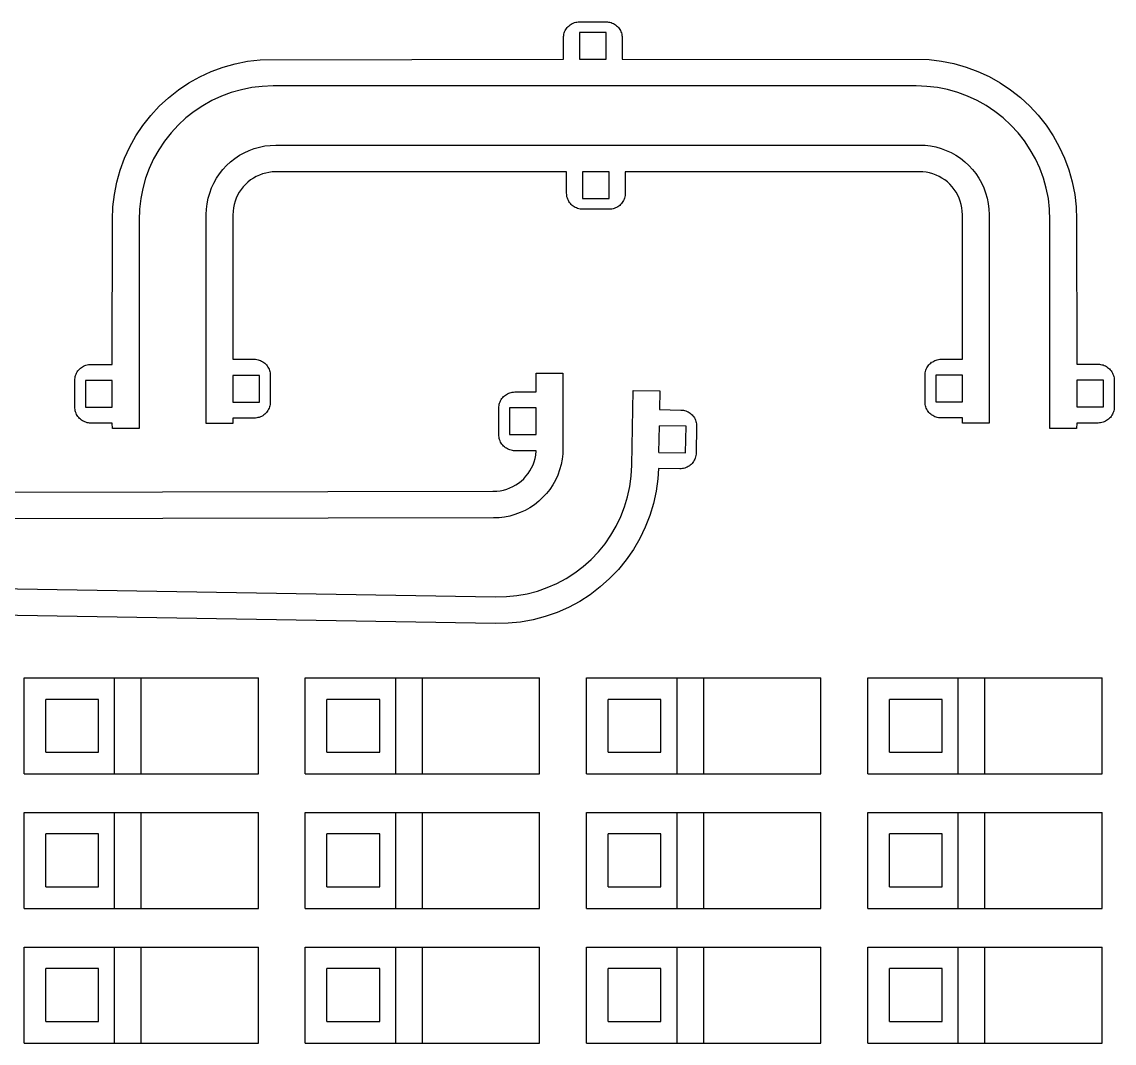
# Model space of a CAD drawing. Header units: millimetres. Extents: x -47 to 163, y -90 to 194.
# Drawn here: x 60.7 to 163, y -79.7 to 15.9 of the extents above; entities that cross this region are included whole.
import ezdxf

# ---------------------------------------------------------------- set-up
doc = ezdxf.new("R2010")
doc.units = ezdxf.units.MM
doc.header["$MEASUREMENT"] = 0
doc.layers.get('0').update_dxf_attribs({"linetype": 'CONTINUOUS'})
doc.layers.add('Layer 1', color=7, linetype='CONTINUOUS')

msp = doc.modelspace()

# ---------------------------------------------------------------- linework, layer by layer
at = {"color": 1, "linetype": 'Continuous'}
msp.add_line((120.38, -24.37), (120.43, -21.87), dxfattribs=at)
at = {"color": 1}
for p, q in [((60.94, -54.47, -2.5), (60.94, -45.47, -2.5)), ((60.94, -45.47, -2.5), (60.94, -45.47, 0)), ((60.94, -54.47, 0), (60.94, -45.47, 0)), ((60.94, -45.47, -2.5), (82.88, -45.47, -2.5)), ((60.94, -45.47, 0), (82.88, -45.47, 0)), ((69.94, -45.47, -2.5), (69.94, -45.47, 0)), ((69.94, -45.47, -2.5), (69.94, -45.47, -2.5)), ((69.94, -45.47, 0), (69.94, -45.47, 0)), ((82.88, -54.47, -2.5), (82.88, -45.47, -2.5)), ((82.88, -45.47, -2.5), (82.88, -45.47, 0)), ((82.88, -54.47, 0), (82.88, -45.47, 0)), ((87.27, -54.47, -2.5), (87.27, -45.47, -2.5)), ((87.27, -45.47, -2.5), (87.27, -45.47, 0)), ((87.27, -54.47, 0), (87.27, -45.47, 0)), ((87.27, -45.47, -2.5), (109.22, -45.47, -2.5)), ((87.27, -45.47, 0), (109.22, -45.47, 0)), ((96.27, -45.47, -2.5), (96.27, -45.47, 0)), ((96.27, -45.47, -2.5), (96.27, -45.47, -2.5)), ((96.27, -45.47, 0), (96.27, -45.47, 0)), ((109.22, -54.47, -2.5), (109.22, -45.47, -2.5)), ((109.22, -45.47, -2.5), (109.22, -45.47, 0)), ((109.22, -54.47, 0), (109.22, -45.47, 0)), ((113.61, -54.47, -2.5), (113.61, -45.47, -2.5)), ((113.61, -45.47, -2.5), (113.61, -45.47, 0)), ((113.61, -54.47, 0), (113.61, -45.47, 0)), ((113.61, -45.47, -2.5), (135.56, -45.47, -2.5)), ((113.61, -45.47, 0), (135.56, -45.47, 0)), ((122.61, -45.47, -2.5), (122.61, -45.47, 0)), ((122.61, -45.47, -2.5), (122.61, -45.47, -2.5)), ((122.61, -45.47, 0), (122.61, -45.47, 0)), ((135.56, -54.47, -2.5), (135.56, -45.47, -2.5)), ((135.56, -45.47, -2.5), (135.56, -45.47, 0)), ((135.56, -54.47, 0), (135.56, -45.47, 0)), ((139.94, -54.47, -2.5), (139.94, -45.47, -2.5)), ((139.94, -45.47, -2.5), (139.94, -45.47, 0)), ((139.94, -54.47, 0), (139.94, -45.47, 0)), ((139.94, -45.47, -2.5), (161.89, -45.47, -2.5)), ((139.94, -45.47, 0), (161.89, -45.47, 0)), ((148.94, -45.47, -2.5), (148.94, -45.47, 0)), ((148.94, -45.47, -2.5), (148.94, -45.47, -2.5)), ((148.94, -45.47, 0), (148.94, -45.47, 0)), ((161.89, -54.47, -2.5), (161.89, -45.47, -2.5)), ((161.89, -45.47, -2.5), (161.89, -45.47, 0)), ((161.89, -54.47, 0), (161.89, -45.47, 0)), ((67.91, -47.49, -2.5), (62.96, -47.49, -2.5)), ((62.96, -52.44, -2.5), (62.96, -47.49, -2.5)), ((67.91, -47.49, 0), (62.96, -47.49, 0)), ((62.96, -52.44, 0), (62.96, -47.49, 0)), ((67.91, -52.44, -2.5), (67.91, -47.49, -2.5)), ((67.91, -52.44, 0), (67.91, -47.49, 0)), ((94.25, -47.49, -2.5), (89.3, -47.49, -2.5)), ((89.3, -52.44, -2.5), (89.3, -47.49, -2.5)), ((94.25, -47.49, 0), (89.3, -47.49, 0)), ((89.3, -52.44, 0), (89.3, -47.49, 0)), ((94.25, -52.44, -2.5), (94.25, -47.49, -2.5)), ((94.25, -52.44, 0), (94.25, -47.49, 0)), ((120.58, -47.49, -2.5), (115.63, -47.49, -2.5)), ((115.63, -52.44, -2.5), (115.63, -47.49, -2.5)), ((120.58, -47.49, 0), (115.63, -47.49, 0)), ((115.63, -52.44, 0), (115.63, -47.49, 0)), ((120.58, -52.44, -2.5), (120.58, -47.49, -2.5)), ((120.58, -52.44, 0), (120.58, -47.49, 0)), ((146.92, -47.49, -2.5), (141.97, -47.49, -2.5)), ((141.97, -52.44, -2.5), (141.97, -47.49, -2.5)), ((146.92, -47.49, 0), (141.97, -47.49, 0)), ((141.97, -52.44, 0), (141.97, -47.49, 0)), ((146.92, -52.44, -2.5), (146.92, -47.49, -2.5)), ((146.92, -52.44, 0), (146.92, -47.49, 0)), ((62.96, -52.44, -2.5), (67.91, -52.44, -2.5)), ((62.96, -52.44, 0), (67.91, -52.44, 0)), ((89.3, -52.44, -2.5), (94.25, -52.44, -2.5)), ((89.3, -52.44, 0), (94.25, -52.44, 0)), ((115.63, -52.44, -2.5), (120.58, -52.44, -2.5)), ((115.63, -52.44, 0), (120.58, -52.44, 0)), ((141.97, -52.44, -2.5), (146.92, -52.44, -2.5)), ((141.97, -52.44, 0), (146.92, -52.44, 0)), ((60.94, -54.47, -2.5), (60.94, -54.47, 0)), ((60.94, -54.47, -2.5), (82.88, -54.47, -2.5)), ((60.94, -54.47, 0), (82.88, -54.47, 0)), ((69.94, -54.47, -2.5), (69.94, -54.47, 0)), ((69.94, -54.47, -2.5), (69.94, -54.47, -2.5)), ((69.94, -54.47, 0), (69.94, -54.47, 0)), ((82.88, -54.47, -2.5), (82.88, -54.47, 0)), ((87.27, -54.47, -2.5), (87.27, -54.47, 0)), ((87.27, -54.47, -2.5), (109.22, -54.47, -2.5)), ((87.27, -54.47, 0), (109.22, -54.47, 0)), ((96.27, -54.47, -2.5), (96.27, -54.47, 0)), ((96.27, -54.47, -2.5), (96.27, -54.47, -2.5)), ((96.27, -54.47, 0), (96.27, -54.47, 0)), ((109.22, -54.47, -2.5), (109.22, -54.47, 0)), ((113.61, -54.47, -2.5), (113.61, -54.47, 0)), ((113.61, -54.47, -2.5), (135.56, -54.47, -2.5)), ((113.61, -54.47, 0), (135.56, -54.47, 0)), ((122.61, -54.47, -2.5), (122.61, -54.47, 0)), ((122.61, -54.47, -2.5), (122.61, -54.47, -2.5)), ((122.61, -54.47, 0), (122.61, -54.47, 0)), ((135.56, -54.47, -2.5), (135.56, -54.47, 0)), ((139.94, -54.47, -2.5), (139.94, -54.47, 0)), ((139.94, -54.47, -2.5), (161.89, -54.47, -2.5)), ((139.94, -54.47, 0), (161.89, -54.47, 0)), ((148.94, -54.47, -2.5), (148.94, -54.47, 0)), ((148.94, -54.47, -2.5), (148.94, -54.47, -2.5)), ((148.94, -54.47, 0), (148.94, -54.47, 0)), ((161.89, -54.47, -2.5), (161.89, -54.47, 0)), ((60.94, -67.07, -2.5), (60.94, -58.07, -2.5)), ((60.94, -58.07, -2.5), (60.94, -58.07, 0)), ((60.94, -67.07, 0), (60.94, -58.07, 0)), ((60.94, -58.07, -2.5), (82.88, -58.07, -2.5)), ((60.94, -58.07, 0), (82.88, -58.07, 0)), ((69.94, -58.07, -2.5), (69.94, -58.07, 0)), ((69.94, -58.07, -2.5), (69.94, -58.07, -2.5)), ((69.94, -58.07, 0), (69.94, -58.07, 0)), ((82.88, -67.07, -2.5), (82.88, -58.07, -2.5)), ((82.88, -58.07, -2.5), (82.88, -58.07, 0)), ((82.88, -67.07, 0), (82.88, -58.07, 0)), ((87.27, -67.07, -2.5), (87.27, -58.07, -2.5)), ((87.27, -58.07, -2.5), (87.27, -58.07, 0)), ((87.27, -67.07, 0), (87.27, -58.07, 0)), ((87.27, -58.07, -2.5), (109.22, -58.07, -2.5)), ((87.27, -58.07, 0), (109.22, -58.07, 0)), ((96.27, -58.07, -2.5), (96.27, -58.07, 0)), ((96.27, -58.07, -2.5), (96.27, -58.07, -2.5)), ((96.27, -58.07, 0), (96.27, -58.07, 0)), ((109.22, -67.07, -2.5), (109.22, -58.07, -2.5)), ((109.22, -58.07, -2.5), (109.22, -58.07, 0)), ((109.22, -67.07, 0), (109.22, -58.07, 0)), ((113.61, -67.07, -2.5), (113.61, -58.07, -2.5)), ((113.61, -58.07, -2.5), (113.61, -58.07, 0)), ((113.61, -67.07, 0), (113.61, -58.07, 0)), ((113.61, -58.07, -2.5), (135.56, -58.07, -2.5)), ((113.61, -58.07, 0), (135.56, -58.07, 0)), ((122.61, -58.07, -2.5), (122.61, -58.07, 0)), ((122.61, -58.07, -2.5), (122.61, -58.07, -2.5)), ((122.61, -58.07, 0), (122.61, -58.07, 0)), ((135.56, -67.07, -2.5), (135.56, -58.07, -2.5)), ((135.56, -58.07, -2.5), (135.56, -58.07, 0)), ((135.56, -67.07, 0), (135.56, -58.07, 0)), ((139.94, -67.07, -2.5), (139.94, -58.07, -2.5)), ((139.94, -58.07, -2.5), (139.94, -58.07, 0)), ((139.94, -67.07, 0), (139.94, -58.07, 0)), ((139.94, -58.07, -2.5), (161.89, -58.07, -2.5)), ((139.94, -58.07, 0), (161.89, -58.07, 0)), ((148.94, -58.07, -2.5), (148.94, -58.07, 0)), ((148.94, -58.07, -2.5), (148.94, -58.07, -2.5)), ((148.94, -58.07, 0), (148.94, -58.07, 0)), ((161.89, -67.07, -2.5), (161.89, -58.07, -2.5)), ((161.89, -58.07, -2.5), (161.89, -58.07, 0)), ((161.89, -67.07, 0), (161.89, -58.07, 0)), ((67.91, -60.09, -2.5), (62.96, -60.09, -2.5)), ((62.96, -65.04, -2.5), (62.96, -60.09, -2.5)), ((67.91, -60.09, 0), (62.96, -60.09, 0)), ((62.96, -65.04, 0), (62.96, -60.09, 0)), ((67.91, -65.04, -2.5), (67.91, -60.09, -2.5)), ((67.91, -65.04, 0), (67.91, -60.09, 0)), ((94.25, -60.09, -2.5), (89.3, -60.09, -2.5)), ((89.3, -65.04, -2.5), (89.3, -60.09, -2.5)), ((94.25, -60.09, 0), (89.3, -60.09, 0)), ((89.3, -65.04, 0), (89.3, -60.09, 0)), ((94.25, -65.04, -2.5), (94.25, -60.09, -2.5)), ((94.25, -65.04, 0), (94.25, -60.09, 0)), ((120.58, -60.09, -2.5), (115.63, -60.09, -2.5)), ((115.63, -65.04, -2.5), (115.63, -60.09, -2.5)), ((120.58, -60.09, 0), (115.63, -60.09, 0)), ((115.63, -65.04, 0), (115.63, -60.09, 0)), ((120.58, -65.04, -2.5), (120.58, -60.09, -2.5)), ((120.58, -65.04, 0), (120.58, -60.09, 0)), ((146.92, -60.09, -2.5), (141.97, -60.09, -2.5)), ((141.97, -65.04, -2.5), (141.97, -60.09, -2.5)), ((146.92, -60.09, 0), (141.97, -60.09, 0)), ((141.97, -65.04, 0), (141.97, -60.09, 0)), ((146.92, -65.04, -2.5), (146.92, -60.09, -2.5)), ((146.92, -65.04, 0), (146.92, -60.09, 0)), ((62.96, -65.04, -2.5), (67.91, -65.04, -2.5)), ((62.96, -65.04, 0), (67.91, -65.04, 0)), ((89.3, -65.04, -2.5), (94.25, -65.04, -2.5)), ((89.3, -65.04, 0), (94.25, -65.04, 0)), ((115.63, -65.04, -2.5), (120.58, -65.04, -2.5)), ((115.63, -65.04, 0), (120.58, -65.04, 0)), ((141.97, -65.04, -2.5), (146.92, -65.04, -2.5)), ((141.97, -65.04, 0), (146.92, -65.04, 0)), ((60.94, -67.07, -2.5), (60.94, -67.07, 0)), ((60.94, -67.07, -2.5), (82.88, -67.07, -2.5)), ((60.94, -67.07, 0), (82.88, -67.07, 0)), ((69.94, -67.07, -2.5), (69.94, -67.07, 0)), ((69.94, -67.07, -2.5), (69.94, -67.07, -2.5)), ((69.94, -67.07, 0), (69.94, -67.07, 0)), ((82.88, -67.07, -2.5), (82.88, -67.07, 0)), ((87.27, -67.07, -2.5), (87.27, -67.07, 0)), ((87.27, -67.07, 0), (109.22, -67.07, 0)), ((87.27, -67.07, -2.5), (109.22, -67.07, -2.5)), ((96.27, -67.07, -2.5), (96.27, -67.07, 0)), ((96.27, -67.07, -2.5), (96.27, -67.07, -2.5)), ((96.27, -67.07, 0), (96.27, -67.07, 0)), ((109.22, -67.07, -2.5), (109.22, -67.07, 0)), ((113.61, -67.07, -2.5), (113.61, -67.07, 0)), ((113.61, -67.07, -2.5), (135.56, -67.07, -2.5)), ((113.61, -67.07, 0), (135.56, -67.07, 0)), ((122.61, -67.07, -2.5), (122.61, -67.07, 0)), ((122.61, -67.07, -2.5), (122.61, -67.07, -2.5)), ((122.61, -67.07, 0), (122.61, -67.07, 0)), ((135.56, -67.07, -2.5), (135.56, -67.07, 0)), ((139.94, -67.07, -2.5), (139.94, -67.07, 0)), ((139.94, -67.07, 0), (161.89, -67.07, 0)), ((139.94, -67.07, -2.5), (161.89, -67.07, -2.5)), ((148.94, -67.07, -2.5), (148.94, -67.07, 0)), ((148.94, -67.07, -2.5), (148.94, -67.07, -2.5)), ((148.94, -67.07, 0), (148.94, -67.07, 0)), ((161.89, -67.07, -2.5), (161.89, -67.07, 0)), ((60.94, -79.67, -2.5), (60.94, -70.67, -2.5)), ((60.94, -70.67, -2.5), (60.94, -70.67, 0)), ((60.94, -79.67, 0), (60.94, -70.67, 0)), ((60.94, -70.67, -2.5), (82.88, -70.67, -2.5)), ((60.94, -70.67, 0), (82.88, -70.67, 0)), ((69.94, -70.67, -2.5), (69.94, -70.67, 0)), ((69.94, -70.67, -2.5), (69.94, -70.67, -2.5)), ((69.94, -70.67, 0), (69.94, -70.67, 0)), ((82.88, -79.67, -2.5), (82.88, -70.67, -2.5)), ((82.88, -70.67, -2.5), (82.88, -70.67, 0)), ((82.88, -79.67, 0), (82.88, -70.67, 0)), ((87.27, -79.67, -2.5), (87.27, -70.67, -2.5)), ((87.27, -70.67, -2.5), (87.27, -70.67, 0)), ((87.27, -79.67, 0), (87.27, -70.67, 0)), ((87.27, -70.67, -2.5), (109.22, -70.67, -2.5)), ((87.27, -70.67, 0), (109.22, -70.67, 0)), ((96.27, -70.67, -2.5), (96.27, -70.67, 0)), ((96.27, -70.67, -2.5), (96.27, -70.67, -2.5)), ((96.27, -70.67, 0), (96.27, -70.67, 0)), ((109.22, -79.67, -2.5), (109.22, -70.67, -2.5)), ((109.22, -70.67, -2.5), (109.22, -70.67, 0)), ((109.22, -79.67, 0), (109.22, -70.67, 0)), ((113.61, -79.67, -2.5), (113.61, -70.67, -2.5)), ((113.61, -70.67, -2.5), (113.61, -70.67, 0)), ((113.61, -79.67, 0), (113.61, -70.67, 0)), ((113.61, -70.67, -2.5), (135.56, -70.67, -2.5)), ((113.61, -70.67, 0), (135.56, -70.67, 0)), ((122.61, -70.67, -2.5), (122.61, -70.67, 0)), ((122.61, -70.67, -2.5), (122.61, -70.67, -2.5)), ((122.61, -70.67, 0), (122.61, -70.67, 0)), ((135.56, -79.67, -2.5), (135.56, -70.67, -2.5)), ((135.56, -70.67, -2.5), (135.56, -70.67, 0)), ((135.56, -79.67, 0), (135.56, -70.67, 0)), ((139.94, -79.67, -2.5), (139.94, -70.67, -2.5)), ((139.94, -70.67, -2.5), (139.94, -70.67, 0)), ((139.94, -79.67, 0), (139.94, -70.67, 0)), ((139.94, -70.67, -2.5), (161.89, -70.67, -2.5)), ((139.94, -70.67, 0), (161.89, -70.67, 0)), ((148.94, -70.67, -2.5), (148.94, -70.67, 0)), ((148.94, -70.67, -2.5), (148.94, -70.67, -2.5)), ((148.94, -70.67, 0), (148.94, -70.67, 0)), ((161.89, -79.67, -2.5), (161.89, -70.67, -2.5)), ((161.89, -70.67, -2.5), (161.89, -70.67, 0)), ((161.89, -79.67, 0), (161.89, -70.67, 0)), ((67.91, -72.69, -2.5), (62.96, -72.69, -2.5)), ((62.96, -77.64, -2.5), (62.96, -72.69, -2.5)), ((67.91, -72.69, 0), (62.96, -72.69, 0)), ((62.96, -77.64, 0), (62.96, -72.69, 0)), ((67.91, -77.64, -2.5), (67.91, -72.69, -2.5)), ((67.91, -77.64, 0), (67.91, -72.69, 0)), ((94.25, -72.69, -2.5), (89.3, -72.69, -2.5)), ((89.3, -77.64, -2.5), (89.3, -72.69, -2.5)), ((94.25, -72.69, 0), (89.3, -72.69, 0)), ((89.3, -77.64, 0), (89.3, -72.69, 0)), ((94.25, -77.64, -2.5), (94.25, -72.69, -2.5)), ((94.25, -77.64, 0), (94.25, -72.69, 0)), ((120.58, -72.69, -2.5), (115.63, -72.69, -2.5)), ((115.63, -77.64, -2.5), (115.63, -72.69, -2.5)), ((120.58, -72.69, 0), (115.63, -72.69, 0)), ((115.63, -77.64, 0), (115.63, -72.69, 0)), ((120.58, -77.64, -2.5), (120.58, -72.69, -2.5)), ((120.58, -77.64, 0), (120.58, -72.69, 0)), ((146.92, -72.69, -2.5), (141.97, -72.69, -2.5)), ((141.97, -77.64, -2.5), (141.97, -72.69, -2.5)), ((146.92, -72.69, 0), (141.97, -72.69, 0)), ((141.97, -77.64, 0), (141.97, -72.69, 0)), ((146.92, -77.64, -2.5), (146.92, -72.69, -2.5)), ((146.92, -77.64, 0), (146.92, -72.69, 0)), ((62.96, -77.64, -2.5), (67.91, -77.64, -2.5)), ((62.96, -77.64, 0), (67.91, -77.64, 0)), ((89.3, -77.64, -2.5), (94.25, -77.64, -2.5)), ((89.3, -77.64, 0), (94.25, -77.64, 0)), ((115.63, -77.64, -2.5), (120.58, -77.64, -2.5)), ((115.63, -77.64, 0), (120.58, -77.64, 0)), ((141.97, -77.64, -2.5), (146.92, -77.64, -2.5)), ((141.97, -77.64, 0), (146.92, -77.64, 0)), ((60.94, -79.67, -2.5), (60.94, -79.67, 0)), ((60.94, -79.67, 0), (82.88, -79.67, 0)), ((60.94, -79.67, -2.5), (82.88, -79.67, -2.5)), ((69.94, -79.67, -2.5), (69.94, -79.67, 0)), ((69.94, -79.67, -2.5), (69.94, -79.67, -2.5)), ((69.94, -79.67, 0), (69.94, -79.67, 0)), ((82.88, -79.67, -2.5), (82.88, -79.67, 0)), ((87.27, -79.67, -2.5), (87.27, -79.67, 0)), ((87.27, -79.67, -2.5), (109.22, -79.67, -2.5)), ((87.27, -79.67, 0), (109.22, -79.67, 0)), ((96.27, -79.67, -2.5), (96.27, -79.67, 0)), ((96.27, -79.67, -2.5), (96.27, -79.67, -2.5)), ((96.27, -79.67, 0), (96.27, -79.67, 0)), ((109.22, -79.67, -2.5), (109.22, -79.67, 0)), ((113.61, -79.67, -2.5), (113.61, -79.67, 0)), ((113.61, -79.67, -2.5), (135.56, -79.67, -2.5)), ((113.61, -79.67, 0), (135.56, -79.67, 0)), ((122.61, -79.67, -2.5), (122.61, -79.67, 0)), ((122.61, -79.67, -2.5), (122.61, -79.67, -2.5)), ((122.61, -79.67, 0), (122.61, -79.67, 0)), ((135.56, -79.67, -2.5), (135.56, -79.67, 0)), ((139.94, -79.67, -2.5), (139.94, -79.67, 0)), ((139.94, -79.67, -2.5), (161.89, -79.67, -2.5)), ((139.94, -79.67, 0), (161.89, -79.67, 0)), ((148.94, -79.67, -2.5), (148.94, -79.67, 0)), ((148.94, -79.67, -2.5), (148.94, -79.67, -2.5)), ((148.94, -79.67, 0), (148.94, -79.67, 0)), ((161.89, -79.67, -2.5), (161.89, -79.67, 0))]:
    msp.add_line(p, q, dxfattribs=at)
at = {"color": 5}
for p, q in [((69.38, -45.47), (69.38, -54.47)), ((71.88, -45.47), (71.88, -54.47)), ((95.72, -45.47), (95.72, -54.47)), ((98.22, -45.47), (98.22, -54.47)), ((122.06, -45.47), (122.06, -54.47)), ((124.56, -45.47), (124.56, -54.47)), ((148.39, -45.47), (148.39, -54.47)), ((150.89, -45.47), (150.89, -54.47)), ((69.38, -58.07), (69.38, -67.07)), ((71.88, -58.07), (71.88, -67.07)), ((95.72, -58.07), (95.72, -67.07)), ((98.22, -58.07), (98.22, -67.07)), ((122.06, -58.07), (122.06, -67.07)), ((124.56, -58.07), (124.56, -67.07)), ((148.39, -58.07), (148.39, -67.07)), ((150.89, -58.07), (150.89, -67.07)), ((69.38, -70.67), (69.38, -79.67)), ((71.88, -70.67), (71.88, -79.67)), ((95.72, -70.67), (95.72, -79.67)), ((98.22, -70.67), (98.22, -79.67)), ((122.06, -70.67), (122.06, -79.67)), ((124.56, -70.67), (124.56, -79.67)), ((148.39, -70.67), (148.39, -79.67)), ((150.89, -70.67), (150.89, -79.67))]:
    msp.add_line(p, q, dxfattribs=at)
at = {"layer": 'Layer 1', "color": 1}
for p, q in [((111.73, 15.31), (111.81, 15.4)), ((111.81, 15.4), (111.89, 15.49)), ((111.89, 15.49), (111.97, 15.57)), ((111.97, 15.57), (112.07, 15.64)), ((112.07, 15.64), (112.16, 15.71)), ((112.16, 15.71), (112.27, 15.76)), ((112.27, 15.76), (112.37, 15.81)), ((112.37, 15.81), (112.48, 15.86)), ((112.48, 15.86), (112.6, 15.89)), ((112.6, 15.89), (112.71, 15.91)), ((112.71, 15.91), (112.83, 15.92)), ((112.83, 15.92), (112.95, 15.93)), ((112.95, 15.93), (115.45, 15.93)), ((115.45, 15.93), (115.56, 15.92)), ((115.56, 15.92), (115.68, 15.91)), ((115.68, 15.91), (115.8, 15.89)), ((115.8, 15.89), (115.91, 15.86)), ((115.91, 15.86), (116.02, 15.81)), ((116.02, 15.81), (116.13, 15.77)), ((116.13, 15.77), (116.23, 15.71)), ((116.23, 15.71), (116.33, 15.64)), ((116.33, 15.64), (116.42, 15.57)), ((116.42, 15.57), (116.51, 15.49)), ((116.51, 15.49), (116.59, 15.4)), ((116.59, 15.4), (116.66, 15.31)), ((111.45, 14.55), (111.47, 14.66)), ((111.45, 14.43), (111.45, 14.55)), ((111.45, 12.43), (111.45, 14.43)), ((111.47, 14.66), (111.49, 14.78)), ((111.49, 14.78), (111.52, 14.89)), ((111.52, 14.89), (111.56, 15)), ((111.56, 15), (111.61, 15.11)), ((111.61, 15.11), (111.67, 15.21)), ((111.67, 15.21), (111.73, 15.31)), ((115.45, 14.93), (112.95, 14.93)), ((112.95, 14.93), (112.95, 12.43)), ((115.45, 12.43), (115.45, 14.93)), ((116.66, 15.31), (116.73, 15.21)), ((116.73, 15.21), (116.78, 15.11)), ((116.78, 15.11), (116.83, 15)), ((116.83, 15), (116.87, 14.89)), ((116.87, 14.89), (116.91, 14.78)), ((116.91, 14.78), (116.93, 14.66)), ((116.93, 14.66), (116.94, 14.55)), ((116.94, 14.55), (116.95, 14.43)), ((116.95, 14.43), (116.95, 12.43)), ((81.86, 12.24), (83.03, 12.38)), ((83.03, 12.38), (111.45, 12.43)), ((112.95, 12.43), (115.45, 12.43)), ((116.95, 12.43), (145.69, 12.39)), ((145.69, 12.39), (146.86, 12.25)), ((77.39, 10.79), (78.46, 11.28)), ((78.46, 11.28), (79.57, 11.69)), ((79.57, 11.69), (80.7, 12.01)), ((80.7, 12.01), (81.86, 12.24)), ((146.86, 12.25), (148.01, 12.02)), ((148.01, 12.02), (149.15, 11.7)), ((149.15, 11.7), (150.25, 11.29)), ((150.25, 11.29), (151.32, 10.8)), ((76.37, 10.21), (77.39, 10.79)), ((151.32, 10.8), (152.35, 10.22)), ((74.46, 8.83), (75.39, 9.56)), ((75.39, 9.56), (76.37, 10.21)), ((80.34, 9.31), (79.42, 8.97)), ((81.29, 9.58), (80.34, 9.31)), ((82.25, 9.77), (81.29, 9.58)), ((83.22, 9.89), (82.25, 9.77)), ((84.25, 9.93), (83.22, 9.89)), ((144.47, 9.93), (84.25, 9.93)), ((145.49, 9.89), (144.47, 9.93)), ((146.47, 9.78), (145.49, 9.89)), ((147.43, 9.59), (146.47, 9.78)), ((148.37, 9.32), (147.43, 9.59)), ((149.3, 8.98), (148.37, 9.32)), ((152.35, 10.22), (153.33, 9.57)), ((153.33, 9.57), (154.25, 8.84)), ((73.6, 8.03), (74.46, 8.83)), ((78.53, 8.56), (77.67, 8.08)), ((79.42, 8.97), (78.53, 8.56)), ((150.19, 8.57), (149.3, 8.98)), ((151.04, 8.09), (150.19, 8.57)), ((154.25, 8.84), (155.12, 8.04)), ((72.07, 6.24), (72.8, 7.17)), ((72.8, 7.17), (73.6, 8.03)), ((76.86, 7.54), (76.09, 6.93)), ((77.67, 8.08), (76.86, 7.54)), ((151.86, 7.55), (151.04, 8.09)), ((152.63, 6.94), (151.86, 7.55)), ((155.12, 8.04), (155.92, 7.18)), ((155.92, 7.18), (156.65, 6.25)), ((71.41, 5.26), (72.07, 6.24)), ((75.37, 6.26), (74.7, 5.54)), ((76.09, 6.93), (75.37, 6.26)), ((153.35, 6.27), (152.63, 6.94)), ((154.02, 5.55), (153.35, 6.27)), ((156.65, 6.25), (157.3, 5.27)), ((70.84, 4.24), (71.41, 5.26)), ((74.7, 5.54), (74.09, 4.77)), ((154.62, 4.78), (154.02, 5.55)), ((157.3, 5.27), (157.88, 4.24)), ((70.35, 3.17), (70.84, 4.24)), ((74.09, 4.77), (73.55, 3.96)), ((82.49, 4.07), (82.98, 4.21)), ((82.98, 4.21), (83.48, 4.31)), ((83.48, 4.31), (83.99, 4.37)), ((83.99, 4.37), (84.5, 4.39)), ((84.5, 4.39), (144.81, 4.4)), ((144.81, 4.4), (145.32, 4.38)), ((145.32, 4.38), (145.83, 4.32)), ((145.83, 4.32), (146.33, 4.22)), ((146.33, 4.22), (146.82, 4.08)), ((155.17, 3.96), (154.62, 4.78)), ((157.88, 4.24), (158.37, 3.17)), ((69.94, 2.06), (70.35, 3.17)), ((73.07, 3.1), (72.66, 2.21)), ((73.55, 3.96), (73.07, 3.1)), ((80.28, 2.84), (80.68, 3.15)), ((80.68, 3.15), (81.1, 3.44)), ((81.1, 3.44), (81.55, 3.68)), ((81.55, 3.68), (82.01, 3.9)), ((82.01, 3.9), (82.49, 4.07)), ((146.82, 4.08), (147.3, 3.9)), ((147.3, 3.9), (147.76, 3.69)), ((147.76, 3.69), (148.21, 3.44)), ((148.21, 3.44), (148.63, 3.16)), ((148.63, 3.16), (149.03, 2.84)), ((155.65, 3.11), (155.17, 3.96)), ((156.06, 2.22), (155.65, 3.11)), ((158.37, 3.17), (158.78, 2.07)), ((69.62, 0.93), (69.94, 2.06)), ((72.66, 2.21), (72.32, 1.29)), ((79.24, 1.71), (79.56, 2.11)), ((79.56, 2.11), (79.9, 2.49)), ((79.9, 2.49), (80.28, 2.84)), ((149.03, 2.84), (149.41, 2.49)), ((149.41, 2.49), (149.75, 2.12)), ((149.75, 2.12), (150.07, 1.72)), ((156.4, 1.3), (156.06, 2.22)), ((158.78, 2.07), (159.1, 0.94)), ((72.32, 1.29), (72.05, 0.34)), ((78.71, 0.84), (78.96, 1.29)), ((78.96, 1.29), (79.24, 1.71)), ((82.15, 1.13), (81.9, 0.93)), ((82.41, 1.3), (82.15, 1.13)), ((82.68, 1.46), (82.41, 1.3)), ((82.97, 1.59), (82.68, 1.46)), ((83.26, 1.7), (82.97, 1.59)), ((83.56, 1.78), (83.26, 1.7)), ((83.87, 1.84), (83.56, 1.78)), ((84.18, 1.88), (83.87, 1.84)), ((111.74, 1.89), (84.18, 1.88)), ((111.74, -0.11), (111.74, 1.89)), ((115.74, 1.9), (113.24, 1.9)), ((113.24, 1.9), (113.24, -0.61)), ((115.74, -0.6), (115.74, 1.9)), ((145.12, 1.89), (117.24, 1.9)), ((117.24, 1.9), (117.24, -0.1)), ((145.43, 1.85), (145.12, 1.89)), ((145.74, 1.79), (145.43, 1.85)), ((146.05, 1.7), (145.74, 1.79)), ((146.34, 1.59), (146.05, 1.7)), ((146.63, 1.46), (146.34, 1.59)), ((146.9, 1.31), (146.63, 1.46)), ((147.16, 1.13), (146.9, 1.31)), ((147.41, 0.94), (147.16, 1.13)), ((150.07, 1.72), (150.35, 1.29)), ((150.35, 1.29), (150.6, 0.85)), ((156.67, 0.35), (156.4, 1.3)), ((69.39, -0.23), (69.62, 0.93)), ((72.05, 0.34), (71.86, -0.62)), ((78.32, -0.1), (78.49, 0.38)), ((78.49, 0.38), (78.71, 0.84)), ((81.26, 0.24), (81.09, -0.02)), ((81.46, 0.49), (81.26, 0.24)), ((81.67, 0.72), (81.46, 0.49)), ((81.9, 0.93), (81.67, 0.72)), ((147.64, 0.73), (147.41, 0.94)), ((147.85, 0.5), (147.64, 0.73)), ((148.05, 0.25), (147.85, 0.5)), ((148.22, -0.01), (148.05, 0.25)), ((150.6, 0.85), (150.81, 0.39)), ((150.81, 0.39), (150.99, -0.09)), ((156.86, -0.61), (156.67, 0.35)), ((159.1, 0.94), (159.33, -0.22)), ((69.25, -1.4), (69.39, -0.23)), ((71.86, -0.62), (71.74, -1.59)), ((78.08, -1.09), (78.18, -0.59)), ((78.18, -0.59), (78.32, -0.1)), ((80.69, -0.87), (80.61, -1.17)), ((80.8, -0.58), (80.69, -0.87)), ((80.93, -0.29), (80.8, -0.58)), ((81.09, -0.02), (80.93, -0.29)), ((111.75, -0.22), (111.74, -0.11)), ((111.76, -0.34), (111.75, -0.22)), ((111.78, -0.46), (111.76, -0.34)), ((111.82, -0.57), (111.78, -0.46)), ((111.86, -0.68), (111.82, -0.57)), ((111.91, -0.79), (111.86, -0.68)), ((111.96, -0.89), (111.91, -0.79)), ((112.03, -0.99), (111.96, -0.89)), ((112.1, -1.08), (112.03, -0.99)), ((113.24, -0.61), (115.74, -0.6)), ((116.96, -0.99), (116.88, -1.08)), ((117.02, -0.89), (116.96, -0.99)), ((117.08, -0.79), (117.02, -0.89)), ((117.13, -0.68), (117.08, -0.79)), ((117.17, -0.57), (117.13, -0.68)), ((117.2, -0.45), (117.17, -0.57)), ((117.22, -0.34), (117.2, -0.45)), ((117.24, -0.22), (117.22, -0.34)), ((117.24, -0.1), (117.24, -0.22)), ((148.37, -0.29), (148.22, -0.01)), ((148.5, -0.57), (148.37, -0.29)), ((148.61, -0.87), (148.5, -0.57)), ((148.7, -1.17), (148.61, -0.87)), ((150.99, -0.09), (151.13, -0.58)), ((151.13, -0.58), (151.23, -1.08)), ((156.97, -1.59), (156.86, -0.61)), ((159.33, -0.22), (159.47, -1.39)), ((69.2, -2.57), (69.25, -1.4)), ((71.74, -1.59), (71.7, -2.62)), ((78, -2.11), (78.02, -1.6)), ((78.02, -1.6), (78.08, -1.09)), ((80.51, -1.79), (80.5, -2.16)), ((80.55, -1.48), (80.51, -1.79)), ((80.61, -1.17), (80.55, -1.48)), ((112.18, -1.17), (112.1, -1.08)), ((112.27, -1.25), (112.18, -1.17)), ((112.36, -1.32), (112.27, -1.25)), ((112.46, -1.38), (112.36, -1.32)), ((112.56, -1.44), (112.46, -1.38)), ((112.67, -1.49), (112.56, -1.44)), ((112.78, -1.53), (112.67, -1.49)), ((112.89, -1.56), (112.78, -1.53)), ((113.01, -1.59), (112.89, -1.56)), ((113.13, -1.6), (113.01, -1.59)), ((113.24, -1.61), (113.13, -1.6)), ((115.74, -1.6), (113.24, -1.61)), ((115.86, -1.6), (115.74, -1.6)), ((115.98, -1.59), (115.86, -1.6)), ((116.09, -1.56), (115.98, -1.59)), ((116.21, -1.53), (116.09, -1.56)), ((116.32, -1.49), (116.21, -1.53)), ((116.42, -1.44), (116.32, -1.49)), ((116.53, -1.38), (116.42, -1.44)), ((116.62, -1.32), (116.53, -1.38)), ((116.72, -1.25), (116.62, -1.32)), ((116.8, -1.17), (116.72, -1.25)), ((116.88, -1.08), (116.8, -1.17)), ((148.76, -1.48), (148.7, -1.17)), ((148.8, -1.79), (148.76, -1.48)), ((148.81, -2.15), (148.8, -1.79)), ((151.23, -1.08), (151.29, -1.59)), ((151.29, -1.59), (151.31, -2.1)), ((157.01, -2.62), (156.97, -1.59)), ((159.47, -1.39), (159.51, -2.57)), ((69.19, -16.13), (69.2, -2.57)), ((71.7, -2.62), (71.7, -22.13)), ((77.99, -21.66), (78, -2.11)), ((80.5, -2.16), (80.5, -15.66)), ((148.81, -15.65), (148.81, -2.15)), ((151.31, -2.1), (151.31, -21.65)), ((157.01, -22.12), (157.01, -2.62)), ((159.51, -2.57), (159.52, -16.12)), ((66.31, -16.41), (66.41, -16.35)), ((66.41, -16.35), (66.51, -16.29)), ((66.51, -16.29), (66.62, -16.24)), ((66.62, -16.24), (66.73, -16.2)), ((66.73, -16.2), (66.84, -16.17)), ((66.84, -16.17), (66.96, -16.15)), ((66.96, -16.15), (67.07, -16.13)), ((67.07, -16.13), (67.19, -16.13)), ((67.19, -16.13), (69.19, -16.13)), ((80.5, -15.66), (82.5, -15.66)), ((82.5, -15.66), (82.61, -15.66)), ((82.61, -15.66), (82.73, -15.68)), ((82.73, -15.68), (82.85, -15.7)), ((82.85, -15.7), (82.96, -15.73)), ((82.96, -15.73), (83.07, -15.77)), ((83.07, -15.77), (83.18, -15.82)), ((83.18, -15.82), (83.28, -15.88)), ((83.28, -15.88), (83.38, -15.95)), ((83.38, -15.95), (83.47, -16.02)), ((83.47, -16.02), (83.56, -16.1)), ((83.56, -16.1), (83.64, -16.19)), ((83.64, -16.19), (83.71, -16.28)), ((83.71, -16.28), (83.77, -16.38)), ((145.53, -16.37), (145.6, -16.27)), ((145.6, -16.27), (145.67, -16.18)), ((145.67, -16.18), (145.75, -16.09)), ((145.75, -16.09), (145.84, -16.01)), ((145.84, -16.01), (145.93, -15.94)), ((145.93, -15.94), (146.03, -15.88)), ((146.03, -15.88), (146.13, -15.82)), ((146.13, -15.82), (146.24, -15.77)), ((146.24, -15.77), (146.35, -15.73)), ((146.35, -15.73), (146.46, -15.7)), ((146.46, -15.7), (146.58, -15.67)), ((146.58, -15.67), (146.69, -15.66)), ((146.69, -15.66), (146.81, -15.65)), ((146.81, -15.65), (148.81, -15.65)), ((159.52, -16.12), (161.52, -16.12)), ((161.52, -16.12), (161.64, -16.12)), ((161.64, -16.12), (161.76, -16.14)), ((161.76, -16.14), (161.87, -16.16)), ((161.87, -16.16), (161.99, -16.19)), ((161.99, -16.19), (162.1, -16.23)), ((162.1, -16.23), (162.21, -16.28)), ((162.21, -16.28), (162.31, -16.34)), ((162.31, -16.34), (162.41, -16.41)), ((65.71, -17.39), (65.73, -17.28)), ((65.73, -17.28), (65.76, -17.16)), ((65.76, -17.16), (65.81, -17.05)), ((65.81, -17.05), (65.85, -16.95)), ((65.85, -16.95), (65.91, -16.84)), ((65.91, -16.84), (65.98, -16.74)), ((65.98, -16.74), (66.05, -16.65)), ((66.05, -16.65), (66.13, -16.57)), ((66.13, -16.57), (66.22, -16.49)), ((66.22, -16.49), (66.31, -16.41)), ((82.99, -17.16), (80.49, -17.16)), ((80.49, -17.16), (80.49, -19.66)), ((82.99, -19.66), (82.99, -17.16)), ((83.77, -16.38), (83.83, -16.48)), ((83.83, -16.48), (83.88, -16.59)), ((83.88, -16.59), (83.92, -16.7)), ((83.92, -16.7), (83.95, -16.81)), ((83.95, -16.81), (83.98, -16.93)), ((83.98, -16.93), (83.99, -17.04)), ((83.99, -17.04), (83.99, -17.16)), ((83.99, -17.16), (83.99, -19.66)), ((108.9, -18.71), (108.9, -16.96)), ((108.9, -16.96), (111.4, -16.96)), ((111.4, -16.96), (111.4, -24.01)), ((145.31, -17.04), (145.33, -16.92)), ((145.31, -17.15), (145.31, -17.04)), ((145.31, -19.65), (145.31, -17.15)), ((145.33, -16.92), (145.35, -16.8)), ((145.35, -16.8), (145.38, -16.69)), ((145.38, -16.69), (145.42, -16.58)), ((145.42, -16.58), (145.47, -16.47)), ((145.47, -16.47), (145.53, -16.37)), ((148.81, -17.15), (146.31, -17.15)), ((146.31, -17.15), (146.31, -19.65)), ((148.81, -19.65), (148.81, -17.15)), ((162.41, -16.41), (162.5, -16.48)), ((162.5, -16.48), (162.58, -16.56)), ((162.58, -16.56), (162.66, -16.64)), ((162.66, -16.64), (162.74, -16.74)), ((162.74, -16.74), (162.8, -16.84)), ((162.8, -16.84), (162.86, -16.94)), ((162.86, -16.94), (162.91, -17.04)), ((162.91, -17.04), (162.95, -17.16)), ((162.95, -17.16), (162.98, -17.27)), ((162.98, -17.27), (163.01, -17.38)), ((163.01, -17.38), (163.02, -17.5)), ((65.69, -17.63), (65.7, -17.51)), ((65.69, -20.13), (65.69, -17.63)), ((65.7, -17.51), (65.71, -17.39)), ((69.19, -17.63), (66.69, -17.63)), ((66.69, -17.63), (66.69, -20.13)), ((69.19, -20.13), (69.19, -17.63)), ((162.02, -17.62), (159.52, -17.62)), ((159.52, -17.62), (159.52, -20.12)), ((162.02, -20.12), (162.02, -17.62)), ((163.02, -17.5), (163.02, -17.62)), ((163.02, -17.62), (163.02, -20.12)), ((105.56, -19.53), (105.62, -19.43)), ((105.62, -19.43), (105.68, -19.33)), ((105.68, -19.33), (105.76, -19.24)), ((105.76, -19.24), (105.84, -19.15)), ((105.84, -19.15), (105.92, -19.07)), ((105.92, -19.07), (106.02, -19)), ((106.02, -19), (106.11, -18.94)), ((106.11, -18.94), (106.22, -18.88)), ((106.22, -18.88), (106.32, -18.83)), ((106.32, -18.83), (106.43, -18.79)), ((106.43, -18.79), (106.55, -18.76)), ((106.55, -18.76), (106.66, -18.73)), ((106.66, -18.73), (106.78, -18.72)), ((106.78, -18.72), (106.9, -18.71)), ((106.9, -18.71), (108.9, -18.71)), ((117.86, -25.57), (117.98, -18.58)), ((117.98, -18.58), (120.48, -18.62)), ((120.48, -18.62), (120.45, -20.37)), ((65.7, -20.24), (65.69, -20.13)), ((65.71, -20.36), (65.7, -20.24)), ((65.73, -20.48), (65.71, -20.36)), ((66.69, -20.13), (69.19, -20.13)), ((80.49, -19.66), (82.99, -19.66)), ((83.77, -20.44), (83.71, -20.54)), ((83.83, -20.34), (83.77, -20.44)), ((83.88, -20.23), (83.83, -20.34)), ((83.92, -20.12), (83.88, -20.23)), ((83.95, -20.01), (83.92, -20.12)), ((83.98, -19.9), (83.95, -20.01)), ((83.99, -19.78), (83.98, -19.9)), ((83.99, -19.66), (83.99, -19.78)), ((105.4, -20.1), (105.42, -19.98)), ((105.4, -20.21), (105.4, -20.1)), ((105.4, -22.71), (105.4, -20.21)), ((105.42, -19.98), (105.44, -19.86)), ((105.44, -19.86), (105.47, -19.75)), ((105.47, -19.75), (105.51, -19.64)), ((105.51, -19.64), (105.56, -19.53)), ((108.9, -20.21), (106.4, -20.21)), ((106.4, -20.21), (106.4, -22.71)), ((108.9, -22.71), (108.9, -20.21)), ((120.45, -20.37), (122.45, -20.41)), ((122.45, -20.41), (122.57, -20.41)), ((122.57, -20.41), (122.69, -20.43)), ((122.69, -20.43), (122.8, -20.45)), ((122.8, -20.45), (122.91, -20.49)), ((145.31, -19.77), (145.31, -19.65)), ((145.33, -19.89), (145.31, -19.77)), ((145.35, -20), (145.33, -19.89)), ((145.38, -20.12), (145.35, -20)), ((145.42, -20.23), (145.38, -20.12)), ((145.47, -20.34), (145.42, -20.23)), ((145.53, -20.44), (145.47, -20.34)), ((145.6, -20.54), (145.53, -20.44)), ((146.31, -19.65), (148.81, -19.65)), ((159.52, -20.12), (162.02, -20.12)), ((163.01, -20.35), (162.98, -20.47)), ((163.02, -20.24), (163.01, -20.35)), ((163.02, -20.12), (163.02, -20.24)), ((65.76, -20.59), (65.73, -20.48)), ((65.81, -20.7), (65.76, -20.59)), ((65.85, -20.81), (65.81, -20.7)), ((65.91, -20.91), (65.85, -20.81)), ((65.98, -21.01), (65.91, -20.91)), ((66.05, -21.1), (65.98, -21.01)), ((66.13, -21.19), (66.05, -21.1)), ((66.22, -21.27), (66.13, -21.19)), ((66.31, -21.34), (66.22, -21.27)), ((66.41, -21.41), (66.31, -21.34)), ((66.51, -21.46), (66.41, -21.41)), ((66.62, -21.51), (66.51, -21.46)), ((82.49, -21.16), (80.49, -21.16)), ((80.49, -21.16), (80.49, -21.66)), ((82.61, -21.16), (82.49, -21.16)), ((82.73, -21.14), (82.61, -21.16)), ((82.84, -21.12), (82.73, -21.14)), ((82.96, -21.09), (82.84, -21.12)), ((83.07, -21.05), (82.96, -21.09)), ((83.18, -21), (83.07, -21.05)), ((83.28, -20.94), (83.18, -21)), ((83.38, -20.87), (83.28, -20.94)), ((83.47, -20.8), (83.38, -20.87)), ((83.55, -20.72), (83.47, -20.8)), ((83.63, -20.63), (83.55, -20.72)), ((83.71, -20.54), (83.63, -20.63)), ((122.91, -20.49), (123.02, -20.53)), ((123.02, -20.53), (123.13, -20.58)), ((123.13, -20.58), (123.23, -20.64)), ((123.23, -20.64), (123.33, -20.71)), ((123.33, -20.71), (123.42, -20.78)), ((123.42, -20.78), (123.5, -20.87)), ((123.5, -20.87), (123.58, -20.95)), ((123.58, -20.95), (123.65, -21.05)), ((123.65, -21.05), (123.72, -21.15)), ((123.72, -21.15), (123.77, -21.25)), ((123.77, -21.25), (123.82, -21.36)), ((123.82, -21.36), (123.86, -21.47)), ((123.86, -21.47), (123.89, -21.58)), ((145.67, -20.63), (145.6, -20.54)), ((145.75, -20.72), (145.67, -20.63)), ((145.84, -20.8), (145.75, -20.72)), ((145.93, -20.87), (145.84, -20.8)), ((146.03, -20.93), (145.93, -20.87)), ((146.13, -20.99), (146.03, -20.93)), ((146.24, -21.04), (146.13, -20.99)), ((146.35, -21.08), (146.24, -21.04)), ((146.46, -21.11), (146.35, -21.08)), ((146.58, -21.14), (146.46, -21.11)), ((146.69, -21.15), (146.58, -21.14)), ((146.81, -21.15), (146.69, -21.15)), ((148.81, -21.15), (146.81, -21.15)), ((148.81, -21.65), (148.81, -21.15)), ((162.21, -21.46), (162.1, -21.5)), ((162.31, -21.4), (162.21, -21.46)), ((162.41, -21.33), (162.31, -21.4)), ((162.5, -21.26), (162.41, -21.33)), ((162.59, -21.18), (162.5, -21.26)), ((162.67, -21.09), (162.59, -21.18)), ((162.74, -21), (162.67, -21.09)), ((162.8, -20.9), (162.74, -21)), ((162.86, -20.8), (162.8, -20.9)), ((162.91, -20.69), (162.86, -20.8)), ((162.95, -20.58), (162.91, -20.69)), ((162.98, -20.47), (162.95, -20.58)), ((66.73, -21.55), (66.62, -21.51)), ((66.84, -21.59), (66.73, -21.55)), ((66.96, -21.61), (66.84, -21.59)), ((67.07, -21.62), (66.96, -21.61)), ((67.19, -21.63), (67.07, -21.62)), ((69.19, -21.63), (67.19, -21.63)), ((69.2, -22.13), (69.19, -21.63)), ((71.7, -22.13), (69.2, -22.13)), ((80.49, -21.66), (77.99, -21.66)), ((122.93, -21.92), (120.43, -21.87)), ((122.88, -24.42), (122.93, -21.92)), ((123.92, -21.93), (123.88, -24.43)), ((123.89, -21.58), (123.91, -21.7)), ((123.91, -21.7), (123.92, -21.82)), ((123.92, -21.82), (123.92, -21.93)), ((151.31, -21.65), (148.81, -21.65)), ((159.51, -22.12), (157.01, -22.12)), ((159.52, -21.62), (159.51, -22.12)), ((161.52, -21.62), (159.52, -21.62)), ((161.64, -21.61), (161.52, -21.62)), ((161.76, -21.6), (161.64, -21.61)), ((161.87, -21.58), (161.76, -21.6)), ((161.99, -21.55), (161.87, -21.58)), ((162.1, -21.5), (161.99, -21.55)), ((105.41, -22.83), (105.4, -22.71)), ((105.42, -22.95), (105.41, -22.83)), ((105.44, -23.06), (105.42, -22.95)), ((105.47, -23.18), (105.44, -23.06)), ((105.51, -23.29), (105.47, -23.18)), ((105.56, -23.4), (105.51, -23.29)), ((105.62, -23.5), (105.56, -23.4)), ((105.69, -23.6), (105.62, -23.5)), ((106.4, -22.71), (108.9, -22.71)), ((105.76, -23.69), (105.69, -23.6)), ((105.84, -23.78), (105.76, -23.69)), ((105.93, -23.86), (105.84, -23.78)), ((106.02, -23.93), (105.93, -23.86)), ((106.12, -23.99), (106.02, -23.93)), ((106.22, -24.05), (106.12, -23.99)), ((106.33, -24.1), (106.22, -24.05)), ((106.44, -24.14), (106.33, -24.1)), ((106.55, -24.17), (106.44, -24.14)), ((106.67, -24.2), (106.55, -24.17)), ((106.78, -24.21), (106.67, -24.2)), ((106.9, -24.21), (106.78, -24.21)), ((108.9, -24.21), (106.9, -24.21)), ((108.85, -24.63), (108.9, -24.21)), ((111.38, -24.52), (111.32, -25.02)), ((111.4, -24.01), (111.38, -24.52)), ((120.38, -24.37), (122.88, -24.42)), ((123.87, -24.55), (123.86, -24.67)), ((123.88, -24.43), (123.87, -24.55)), ((108.47, -25.82), (108.6, -25.54)), ((108.6, -25.54), (108.71, -25.24)), ((108.71, -25.24), (108.79, -24.94)), ((108.79, -24.94), (108.85, -24.63)), ((111.22, -25.52), (111.08, -26.01)), ((111.32, -25.02), (111.22, -25.52)), ((117.8, -26.6), (117.86, -25.57)), ((123.33, -25.56), (123.24, -25.64)), ((123.42, -25.49), (123.33, -25.56)), ((123.5, -25.4), (123.42, -25.49)), ((123.58, -25.31), (123.5, -25.4)), ((123.64, -25.21), (123.58, -25.31)), ((123.7, -25.11), (123.64, -25.21)), ((123.76, -25), (123.7, -25.11)), ((123.8, -24.9), (123.76, -25)), ((123.83, -24.78), (123.8, -24.9)), ((123.86, -24.67), (123.83, -24.78)), ((107.94, -26.61), (108.14, -26.36)), ((108.14, -26.36), (108.31, -26.1)), ((108.31, -26.1), (108.47, -25.82)), ((110.91, -26.49), (110.69, -26.96)), ((111.08, -26.01), (110.91, -26.49)), ((120.35, -25.87), (120.29, -26.84)), ((122.35, -25.91), (120.35, -25.87)), ((122.47, -25.9), (122.35, -25.91)), ((122.59, -25.89), (122.47, -25.9)), ((122.7, -25.87), (122.59, -25.89)), ((122.82, -25.84), (122.7, -25.87)), ((122.93, -25.8), (122.82, -25.84)), ((123.04, -25.75), (122.93, -25.8)), ((123.14, -25.7), (123.04, -25.75)), ((123.24, -25.64), (123.14, -25.7)), ((106.43, -27.7), (106.72, -27.57)), ((106.72, -27.57), (106.99, -27.42)), ((106.99, -27.42), (107.25, -27.24)), ((107.25, -27.24), (107.5, -27.05)), ((107.5, -27.05), (107.73, -26.84)), ((107.73, -26.84), (107.94, -26.61)), ((110.45, -27.4), (110.16, -27.83)), ((110.69, -26.96), (110.45, -27.4)), ((117.46, -28.53), (117.67, -27.57)), ((117.67, -27.57), (117.8, -26.6)), ((120.29, -26.84), (120.13, -28.01)), ((19.85, -28.15), (104.85, -28.01)), ((104.85, -28.01), (105.22, -28)), ((105.22, -28), (105.53, -27.96)), ((105.53, -27.96), (105.84, -27.9)), ((105.84, -27.9), (106.14, -27.81)), ((106.14, -27.81), (106.43, -27.7)), ((109.5, -28.6), (109.13, -28.95)), ((109.85, -28.23), (109.5, -28.6)), ((110.16, -27.83), (109.85, -28.23)), ((117.18, -29.47), (117.46, -28.53)), ((120.13, -28.01), (119.88, -29.16)), ((108.3, -29.55), (107.86, -29.8)), ((108.73, -29.27), (108.3, -29.55)), ((109.13, -28.95), (108.73, -29.27)), ((116.82, -30.38), (117.18, -29.47)), ((119.88, -29.16), (119.54, -30.29)), ((104.91, -30.51), (13.85, -30.66)), ((105.42, -30.49), (104.91, -30.51)), ((105.92, -30.43), (105.42, -30.49)), ((106.42, -30.33), (105.92, -30.43)), ((106.91, -30.19), (106.42, -30.33)), ((107.39, -30.01), (106.91, -30.19)), ((107.86, -29.8), (107.39, -30.01)), ((116.39, -31.27), (116.82, -30.38)), ((119.54, -30.29), (119.11, -31.38)), ((115.9, -32.12), (116.39, -31.27)), ((119.11, -31.38), (118.6, -32.44)), ((115.34, -32.92), (115.9, -32.12)), ((118.6, -32.44), (118.01, -33.46)), ((114.04, -34.39), (114.72, -33.68)), ((114.72, -33.68), (115.34, -32.92)), ((118.01, -33.46), (117.33, -34.43)), ((113.31, -35.04), (114.04, -34.39)), ((117.33, -34.43), (116.59, -35.34)), ((111.7, -36.17), (112.52, -35.64)), ((112.52, -35.64), (113.31, -35.04)), ((116.59, -35.34), (115.77, -36.19)), ((14.08, -36.35), (105.08, -37.89)), ((109.93, -37.03), (110.83, -36.63)), ((110.83, -36.63), (111.7, -36.17)), ((115.77, -36.19), (114.89, -36.97)), ((106.12, -37.87), (107.09, -37.77)), ((107.09, -37.77), (108.06, -37.6)), ((108.06, -37.6), (109.01, -37.35)), ((109.01, -37.35), (109.93, -37.03)), ((113.96, -37.69), (112.97, -38.32)), ((114.89, -36.97), (113.96, -37.69)), ((105.08, -37.89), (106.12, -37.87)), ((112.97, -38.32), (111.93, -38.88)), ((105.09, -40.39), (20.05, -38.96)), ((109.74, -39.74), (108.6, -40.04)), ((110.85, -39.35), (109.74, -39.74)), ((111.93, -38.88), (110.85, -39.35)), ((106.27, -40.37), (105.09, -40.39)), ((107.44, -40.25), (106.27, -40.37)), ((108.6, -40.04), (107.44, -40.25))]:
    msp.add_line(p, q, dxfattribs=at)

doc.saveas('drawing.dxf')
